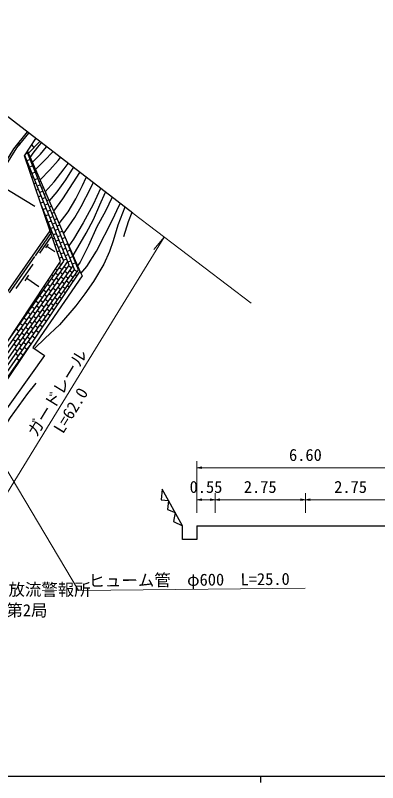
# Model space of a CAD drawing. Units: millimetres at full size, sheet at 1:1000, with parts at other scales. Extents: x 40000 to 680000, y 20000 to 380000.
# Drawn here: x 330720 to 385840, y 204000 to 320808 of the extents above; entities that cross this region are included whole.
import ezdxf
from ezdxf.enums import TextEntityAlignment as Align

# ---------------------------------------------------------------- set-up
doc = ezdxf.new("R2010")
doc.units = ezdxf.units.MM
doc.header["$LTSCALE"] = 1000
for name, color, linetype, lineweight in [('M-BGD', 7, 'Continuous', 25), ('M-BMK-HTXT', 7, 'Continuous', 13), ('M-BMK-OTRS', 5, 'Continuous', 25), ('M-STR-HTXT', 7, 'Continuous', 13), ('M-TTL-BAND', 7, 'Continuous', 25)]:
    doc.layers.add(name, color=color, linetype=linetype, lineweight=lineweight)
doc.styles.add('ＭＳ ゴシック', font='')
doc.styles.get('ＭＳ ゴシック').set_extended_font_data('MS Gothic')

# ---------------------------------------------------------------- blocks, each defined once
blk = doc.blocks.new('open_arrow')
at = {"color": 0, "linetype": 'Continuous', "lineweight": -2}
blk.add_lwpolyline([(7.5, 1.25), (0, 0), (7.5, -1.25)], dxfattribs=at)

msp = doc.modelspace()

# ---------------------------------------------------------------- linework, layer by layer
at = {"layer": 'M-BGD'}
for p, q in [((332703, 299840), (334464, 301582)), ((333584, 300711), (333222, 301114)), ((338916, 282758), (332153, 299496)), ((332296, 299143), (332197, 299103)), ((332583, 299820), (332288, 299700)), ((339736, 282116), (332501, 300023)), ((332901, 299387), (332778, 299337)), ((332973, 298855), (332491, 298660)), ((332685, 298178), (332535, 298117)), ((333362, 297891), (332880, 297696)), ((333316, 298433), (333167, 298373)), ((333075, 297214), (332872, 297132)), ((333752, 296927), (333270, 296732)), ((333731, 297479), (333557, 297409)), ((333464, 296250), (333210, 296147)), ((334141, 295962), (333659, 295768)), ((334147, 296526), (333947, 296445)), ((334562, 295572), (334336, 295480)), ((328775, 294747), (333707, 291746)), ((333854, 295285), (333547, 295162)), ((334531, 294998), (334049, 294803)), ((334978, 294618), (334726, 294516)), ((334244, 294321), (333885, 294176)), ((334633, 293357), (334222, 293191)), ((334921, 294034), (334438, 293839)), ((335393, 293664), (335115, 293552)), ((335023, 292393), (334560, 292206)), ((335310, 293070), (334828, 292875)), ((335700, 292105), (335218, 291911)), ((335809, 292710), (335505, 292587)), ((338095, 283400), (334685, 291842)), ((334736, 291716), (334729, 291713)), ((335412, 291428), (334930, 291234)), ((336089, 291141), (335607, 290946)), ((336224, 291756), (335895, 291623)), ((335125, 290751), (335066, 290728)), ((335802, 290464), (335320, 290269)), ((335515, 289787), (335404, 289742)), ((336479, 290177), (335997, 289982)), ((336640, 290803), (336284, 290659)), ((337055, 289849), (336674, 289695)), ((336192, 289500), (335709, 289305)), ((335904, 288823), (335741, 288757)), ((336581, 288536), (336099, 288341)), ((336869, 289213), (336386, 289018)), ((337471, 288895), (337063, 288730)), ((336271, 287885), (333722, 284177)), ((336294, 287859), (336079, 287772)), ((336971, 287571), (336489, 287377)), ((337258, 288248), (336776, 288053)), ((337886, 287941), (337453, 287766)), ((336093, 287097), (334394, 284625)), ((336683, 286894), (336416, 286787)), ((337360, 286607), (336878, 286412)), ((337648, 287284), (337166, 287089)), ((338037, 286320), (337555, 286125)), ((338302, 286987), (337843, 286802)), ((335689, 285980), (335292, 285403)), ((335491, 285691), (336727, 284842)), ((337073, 285930), (336754, 285801)), ((337750, 285643), (337268, 285448)), ((338427, 285355), (337945, 285161)), ((338717, 286034), (338232, 285838)), ((339097, 285065), (338622, 284873)), ((340324, 282049), (338669, 286145)), ((333639, 284094), (329774, 278560)), ((337463, 284966), (337092, 284816)), ((337852, 284002), (337429, 283831)), ((338140, 284679), (337657, 284484)), ((338817, 284391), (338334, 284196)), ((339493, 284104), (339011, 283909)), ((339341, 284603), (339299, 284586)), ((323461, 261593), (338683, 283333)), ((323752, 261103), (338916, 282758)), ((324044, 260613), (339503, 282691)), ((329662, 271356), (338095, 283400)), ((333364, 282914), (330787, 279225)), ((337687, 282817), (337398, 283020)), ((338529, 283714), (338047, 283519)), ((339206, 283427), (338724, 283232)), ((339883, 283140), (339401, 282945)), ((339756, 283649), (339688, 283622)), ((340171, 282695), (340078, 282657)), ((324335, 260122), (339736, 282116)), ((324627, 259632), (340324, 282049)), ((337219, 281241), (336793, 281539)), ((337091, 281965), (336823, 282153)), ((337815, 282093), (337389, 282391)), ((337943, 281369), (337517, 281667)), ((338539, 282221), (338113, 282519)), ((338667, 281497), (338241, 281795)), ((339264, 282349), (338838, 282647)), ((339391, 281624), (338965, 281923)), ((340116, 281752), (339690, 282050)), ((332745, 281242), (332144, 280382)), ((332444, 280812), (334289, 279524)), ((335898, 280262), (335673, 280419)), ((336622, 280389), (336196, 280688)), ((336494, 281114), (336248, 281286)), ((337346, 280517), (336920, 280815)), ((338071, 280645), (337645, 280943)), ((338795, 280772), (338369, 281071)), ((338922, 280048), (338497, 280346)), ((339519, 280900), (339093, 281198)), ((339464, 280304), (339221, 280474)), ((340044, 281167), (339817, 281326)), ((335301, 279410), (335098, 279552)), ((336026, 279537), (335600, 279836)), ((336750, 279665), (336324, 279963)), ((336878, 278941), (336452, 279239)), ((337474, 279793), (337048, 280091)), ((337602, 279069), (337176, 279367)), ((338198, 279920), (337772, 280219)), ((338326, 279196), (337900, 279495)), ((338884, 279440), (338624, 279622)), ((334833, 277834), (334407, 278132)), ((334705, 278558), (334523, 278685)), ((335429, 278685), (335003, 278984)), ((335557, 277961), (335131, 278260)), ((336153, 278813), (335727, 279111)), ((336281, 278089), (335855, 278387)), ((337005, 278217), (336579, 278515)), ((337729, 278344), (337303, 278643)), ((338304, 278577), (338028, 278770)), ((333512, 276854), (333373, 276951)), ((334236, 276982), (333810, 277280)), ((334108, 277706), (333948, 277818)), ((334960, 277109), (334534, 277408)), ((335684, 277237), (335259, 277535)), ((336409, 277365), (335983, 277663)), ((336536, 276641), (336110, 276939)), ((337133, 277492), (336707, 277791)), ((337143, 276850), (336835, 277066)), ((337723, 277714), (337431, 277918)), ((332915, 276002), (332798, 276084)), ((333640, 276130), (333214, 276428)), ((333767, 275406), (333341, 275704)), ((334364, 276257), (333938, 276556)), ((334491, 275533), (334065, 275831)), ((335088, 276385), (334662, 276683)), ((335216, 275661), (334790, 275959)), ((335812, 276513), (335386, 276811)), ((335940, 275789), (335514, 276087)), ((336563, 275987), (336238, 276215)), ((332446, 274426), (332021, 274724)), ((332319, 275150), (332223, 275217)), ((333043, 275278), (332617, 275576)), ((333171, 274554), (332745, 274852)), ((333895, 274681), (333469, 274980)), ((334619, 274809), (334193, 275107)), ((335343, 274937), (334917, 275235)), ((335402, 274261), (335045, 274511)), ((335983, 275124), (335642, 275363)), ((331126, 273446), (331073, 273483)), ((331850, 273574), (331424, 273872)), ((331722, 274298), (331648, 274350)), ((332574, 273702), (332148, 274000)), ((333298, 273829), (332872, 274128)), ((333426, 273105), (333000, 273403)), ((334023, 273957), (333597, 274255)), ((334150, 273233), (333724, 273531)), ((334747, 274085), (334321, 274383)), ((334822, 273397), (334449, 273659)), ((331253, 272722), (330827, 273020)), ((331381, 271998), (330955, 272296)), ((331978, 272850), (331552, 273148)), ((332105, 272126), (331679, 272424)), ((332702, 272977), (332276, 273276)), ((332830, 272253), (332404, 272551)), ((333554, 272381), (333128, 272679)), ((334242, 272534), (333852, 272807)), ((330785, 271146), (330359, 271444)), ((331509, 271274), (331083, 271572)), ((332233, 271401), (331807, 271700)), ((332957, 271529), (332531, 271827)), ((333081, 270807), (332659, 271103)), ((333662, 271671), (333256, 271955)), ((324918, 259142), (332957, 270622)), ((330912, 270422), (330486, 270720)), ((331040, 269697), (330614, 269996)), ((331637, 270549), (331211, 270848)), ((331764, 269825), (331338, 270123)), ((332361, 270677), (331935, 270975)), ((332488, 269953), (332063, 270251)), ((332791, 270376), (332787, 270379)), ((331168, 268973), (330742, 269272)), ((331892, 269101), (331466, 269399)), ((331631, 268649), (331594, 268675)), ((332211, 269512), (332190, 269527)), ((331295, 268249), (330869, 268547)), ((331051, 267786), (330997, 267823)), ((356175, 243106), (353070, 248663))]:
    msp.add_line(p, q, dxfattribs=at)
for points in [[(332522, 303083), (330431, 300468), (323758, 289595), (317130, 278627), (311571, 269546), (306190, 260852), (303152, 256488), (300734, 252993), (297599, 249951), (294809, 248194), (292422, 247002), (289996, 246252), (286620, 245505)], [(289774, 244624), (292999, 244965), (295607, 245577), (298123, 246416), (300540, 247495), (302362, 248488), (302895, 250190), (303063, 251053), (303211, 253665), (303385, 255903), (305945, 259728), (311891, 269552), (318974, 281125), (328150, 296203), (330970, 300664), (332793, 302873)], [(314456, 248429), (337602, 283327), (332093, 299406), (333846, 302059)], [(332986, 299192), (333563, 300024), (334342, 300970), (334684, 301412)], [(333316, 298433), (334521, 299656), (335484, 300793)], [(332575, 300135), (340525, 281883), (316706, 246443), (314456, 248429)], [(333794, 297335), (335175, 298728), (336444, 300052)], [(334475, 295772), (335965, 297275), (337228, 298694), (337591, 299165)], [(335274, 293938), (336628, 295486), (338133, 297431), (338769, 298254)], [(339533, 297664), (338326, 295750), (337042, 293930), (335873, 292563)], [(336550, 291009), (337924, 292874), (340554, 296875)], [(337367, 289134), (338731, 290880), (339917, 292882), (340956, 294909), (341512, 296135)], [(338053, 287559), (338876, 288720), (339762, 290032), (340722, 291722), (342195, 294537), (342562, 295323)], [(343688, 294453), (342544, 292022), (341060, 289203), (339576, 286738), (338859, 285707)], [(339505, 284226), (341484, 287629), (342594, 289753), (343587, 291960), (344445, 293868)], [(345432, 293106), (344428, 290974), (343124, 288594), (341829, 285756), (340580, 283213), (340181, 282673)], [(340700, 281515), (341614, 282585), (343079, 284890), (345550, 289784), (346184, 291078), (346647, 292166)], [(347362, 291614), (346328, 288887), (345622, 286473), (345030, 284860), (344181, 282922), (342597, 280290), (341303, 278438), (339910, 276590), (337425, 273699), (335231, 271664), (333614, 270076)], [(348442, 290779), (347884, 289382), (347194, 287102)], [(308985, 249532), (326249, 274058), (335995, 288017)], [(340525, 281883), (340874, 281146), (333393, 270228), (335163, 269015), (328203, 259336), (318310, 244337), (313723, 248429)], [(321931, 244833), (323710, 248893), (325574, 252217), (327862, 256284), (329976, 259563), (332623, 263230), (333870, 264813)], [(353070, 248663), (352917, 247053), (354039, 246928), (353879, 245601), (355057, 245106), (354801, 243776), (356175, 243106)], [(358349, 243091), (358349, 241036), (356175, 241036), (356175, 243106)], [(358349, 243091), (361099, 243091), (374849, 243091), (388599, 243091), (391349, 243091), (393729, 237804)]]:
    msp.add_lwpolyline(points, dxfattribs=at)
msp.add_circle((331220, 301214), 150, dxfattribs=at)
at = {"layer": 'M-BMK-OTRS'}
msp.add_line((348573, 290678), (309483, 320888), dxfattribs=at)
at = {"layer": 'M-STR-HTXT'}
for p, q in [((348573, 290678), (366605, 276977)), ((353337, 287058), (351776, 285163)), ((358349, 245091), (358349, 252928)), ((358349, 251928), (391349, 251928)), ((361099, 245091), (361099, 248056)), ((374849, 245091), (374849, 248056)), ((361099, 247056), (358349, 247056)), ((374849, 247056), (361099, 247056)), ((388599, 247056), (374849, 247056))]:
    msp.add_line(p, q, dxfattribs=at)
for points in [[(322590, 236882), (342904, 270028), (353337, 287058)], [(321867, 264274), (340312, 233248), (374830, 233584)]]:
    msp.add_lwpolyline(points, dxfattribs=at)
at = {"layer": 'M-TTL-BAND'}
for p, q in [((40000, 205000), (579000, 205000)), ((368000, 205000), (368000, 204000))]:
    msp.add_line(p, q, dxfattribs=at)

# ---------------------------------------------------------------- block references
at = {"layer": 'M-STR-HTXT', "xscale": 100, "yscale": 100}
for p in [(358349, 251928), (358349, 247056), (361099, 247056), (374849, 247056)]:
    msp.add_blockref('open_arrow', p, dxfattribs=at)
at = {"layer": 'M-STR-HTXT', "xscale": 100, "yscale": 100, "rotation": 180}
for p in [(361099, 247056), (374849, 247056)]:
    msp.add_blockref('open_arrow', p, dxfattribs=at)

# ---------------------------------------------------------------- texts
at = {"layer": 'M-BMK-HTXT', "style": 'ＭＳ ゴシック'}
for s, p in [('島地川ダム放流警報所', (317169, 231928)), ('高瀬第2局', (324355, 228784))]:
    msp.add_text(s, height=1833, dxfattribs=at).set_placement(p, align=Align.BOTTOM_LEFT)
at = {"layer": 'M-STR-HTXT', "style": 'ＭＳ ゴシック'}
for s, rotation, p in [('ガードレール', 58.497, (334421, 256187)), ('L=62.0', 58.497, (338446, 256714)), ('ヒューム管  φ600  L=25.0', 0.557, (341873, 233264))]:
    msp.add_text(s, height=1833, rotation=rotation, dxfattribs=at).set_placement(p, align=Align.BOTTOM_LEFT)
for s, p in [('6.60', (374849, 252428)), ('0.55', (359724, 247556)), ('2.75', (367974, 247556)), ('2.75', (381724, 247556))]:
    msp.add_text(s, height=1833, dxfattribs=at).set_placement(p, align=Align.BOTTOM_CENTER)

doc.saveas('drawing.dxf')
